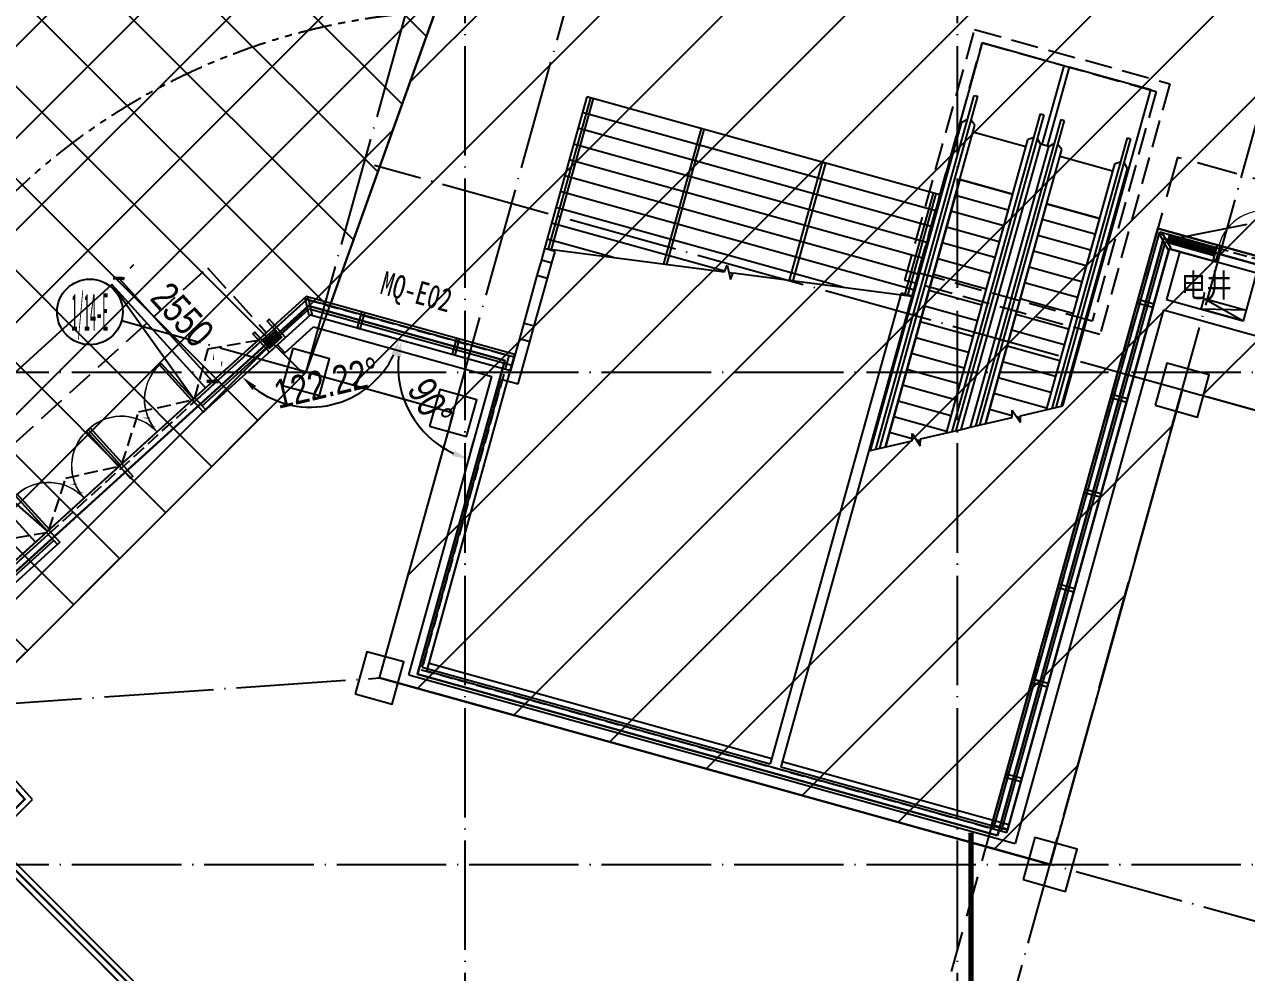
# Model space of a CAD drawing. Extents: x -233336 to 840473, y -28113 to 330904.
# Drawn here: x 768337 to 790670, y 27215 to 44545 of the extents above; entities that cross this region are included whole.
import ezdxf
from ezdxf.enums import TextEntityAlignment as Align
from ezdxf.xclip import XClip

# ---------------------------------------------------------------- set-up
doc = ezdxf.new("R2010")
doc.units = 0
doc.header["$LTSCALE"] = 1000
doc.header["$XCLIPFRAME"] = 2
for name, pattern in [('104-14# 核心筒$0$DOTE', [2.42, 2, -0.2, 0.02, -0.2]), ('14#楼幕墙$0$DASH', [0.35, 0.25, -0.1]), ('X-104 14#平面$0$$0$DASH', [0.35, 0.25, -0.1]), ('X-104 14#平面$0$109 3#平面$0$DASH', [0.35, 0.25, -0.1]), ('X-104 14#平面$0$DASH', [0.35, 0.25, -0.1]), ('X-104 14#平面$0$PHANTOM2', [1.25, 0.625, -0.125, 0.125, -0.125, 0.125, -0.125])]:
    doc.linetypes.add(name, pattern=pattern)
doc.layers.get('0').update_dxf_attribs({"linetype": 'CONTINUOUS'})
doc.layers.get('Defpoints').update_dxf_attribs({"linetype": 'CONTINUOUS'})
for name, color, linetype in [('104-14# 核心筒$0$01-标注_轴线坐标', 8, 'CONTINUOUS'), ('104-14# 核心筒$0$02-TEXT_轴号', 7, 'CONTINUOUS'), ('104-14# 核心筒$0$A_AXIS-轴线', 8, '104-14# 核心筒$0$DOTE'), ('104-14# 核心筒$0$A_STR-砼柱', 8, 'CONTINUOUS'), ('14#楼幕墙$0$A-C_玻璃幕墙', 8, 'CONTINUOUS'), ('14#楼幕墙$0$A-C_窗', 8, 'CONTINUOUS'), ('14#楼幕墙$0$A-C_门', 8, 'CONTINUOUS'), ('AXIS_TEXT', 7, 'CONTINUOUS'), ('X-104 14#平面$0$01-标注_尺寸', 8, 'CONTINUOUS'), ('X-104 14#平面$0$02-TEXT_标注', 9, 'CONTINUOUS'), ('X-104 14#平面$0$02-TEXT_门窗', 9, 'CONTINUOUS'), ('X-104 14#平面$0$A-C_玻璃幕墙', 8, 'CONTINUOUS'), ('X-104 14#平面$0$A-C_窗', 8, 'CONTINUOUS'), ('X-104 14#平面$0$A-C_门', 8, 'CONTINUOUS'), ('X-104 14#平面$0$A-E_栏杆', 8, 'CONTINUOUS'), ('X-104 14#平面$0$A-E_楼梯', 8, 'CONTINUOUS'), ('X-104 14#平面$0$A-E_电梯', 8, 'CONTINUOUS'), ('X-104 14#平面$0$A-O_屋面', 8, 'CONTINUOUS'), ('X-104 14#平面$0$A-SUR_保温', 8, 'CONTINUOUS'), ('X-104 14#平面$0$A-SUR_吊顶', 8, 'CONTINUOUS'), ('X-104 14#平面$0$A-TECH_结构', 8, 'CONTINUOUS'), ('X-104 14#平面$0$A_STR-砌块墙', 7, 'CONTINUOUS'), ('X-104 14#平面$0$A_STR-砼柱', 8, 'CONTINUOUS'), ('X-104 14#平面$0$挡烟垂壁', 5, 'CONTINUOUS')]:
    doc.layers.add(name, color=color, linetype=linetype)
doc.layers.add('14#楼幕墙$0$04-不打印_辅助线', color=8, linetype='CONTINUOUS', plot=False)
doc.layers.add('X-104 14#平面$0$降板', color=8, linetype='CONTINUOUS', plot=False)
doc.layers.add('X-104 14#平面$0$000套内', color=8, linetype='CONTINUOUS', lineweight=30)
doc.styles.add('104-14# 核心筒$0$_TCH_AXIS', font='STXIHEI.TTF', dxfattribs={"width": 0.8})
doc.styles.add('104-14# 核心筒$0$_TCH_DIM_T3', font='ros.shx', dxfattribs={"width": 0.705882, "bigfont": 'jd.shx'})
doc.styles.add('COMPLEX', font='COMPLEX')
doc.styles.add('X-104 14#平面$0$_TCH_DIM_T3', font='ros.shx', dxfattribs={"width": 0.8, "bigfont": 'jd.shx'})
doc.styles.add('X-104 14#平面$0$_TCH_WINDOW', font='STXIHEI.TTF', dxfattribs={"width": 0.75, "height": 3.5})
doc.styles.add('X-104 14#平面$0$Standard', font='STXIHEI.TTF', dxfattribs={"width": 0.8})
doc.dimstyles.new('104-14# 核心筒$0$_TCH_ARCH&&150', dxfattribs={"dimtxt": 446.25, "dimasz": 150, "dimexe": 375, "dimexo": 450, "dimgap": 189.375, "dimtad": 1, "dimdec": 0, "dimzin": 0, "dimdsep": 46, "dimtxsty": '104-14# 核心筒$0$_TCH_DIM_T3', "dimblk": '104-14# 核心筒$0$_ArchTick', "dimcen": 0.09, "dimclrt": 7, "dimazin": 2, "dimtfac": 1, "dimtdec": 0, "dimtix": 1, "dimtmove": 2, "dimatfit": 3, "dimfxl": 0, "dimtolj": 1, "dimtzin": 0, "dimarcsym": 0})
doc.dimstyles.new('X-104 14#平面$0$_TCH_ARCH&&150', dxfattribs={"dimtxt": 525, "dimasz": 150, "dimexe": 375, "dimexo": 450, "dimgap": 150, "dimtad": 1, "dimdec": 0, "dimzin": 0, "dimdsep": 46, "dimtxsty": 'X-104 14#平面$0$_TCH_DIM_T3', "dimblk": 'X-104 14#平面$0$_ArchTick', "dimcen": 0.09, "dimclrt": 7, "dimazin": 2, "dimtfac": 1, "dimtdec": 0, "dimtix": 1, "dimtmove": 2, "dimatfit": 3, "dimfxl": 0, "dimtolj": 1, "dimtzin": 0, "dimarcsym": 0})
doc.dimstyles.new('X-104 14#平面$0$_TCH_ARROW&&150', dxfattribs={"dimtxt": 525, "dimasz": 300, "dimexe": 375, "dimexo": 450, "dimgap": 150, "dimtad": 1, "dimdec": 0, "dimzin": 0, "dimdsep": 46, "dimtxsty": 'X-104 14#平面$0$_TCH_DIM_T3', "dimcen": 0.09, "dimclrt": 7, "dimazin": 2, "dimtfac": 1, "dimtdec": 0, "dimtix": 1, "dimtmove": 2, "dimatfit": 3, "dimfxl": 0, "dimtolj": 1, "dimtzin": 0, "dimarcsym": 0})

# ---------------------------------------------------------------- blocks, each defined once
blk = doc.blocks.new('14#楼幕墙$0$A$C38D07553')
blk.add_lwpolyline([(-60, -300), (0, -300), (0, 0), (-60, 0)], close=True)
blk = doc.blocks.new('14#楼幕墙$0$$LinePat$岩棉板')
at = {"color": 0}
for p, q in [((0, -17), (12, -67)), ((12, -67), (24, -17))]:
    blk.add_line(p, q, dxfattribs=at)
for centre, start, end in [((12, -17), 0, 180), ((0, -67), 270, 0), ((24, -67), 180, 270)]:
    blk.add_arc(centre, 12, start, end, dxfattribs=at)
at = {"layer": 'Defpoints'}
blk.add_point((0, 0), dxfattribs=at)
at = {"layer": 'Defpoints', "color": 0}
blk.add_point((24, -84), dxfattribs=at)
blk = doc.blocks.new('*U155')
blk.add_lwpolyline([(300, 0), (0, 0), (0, 150), (300, 150)], close=True)
at = {"color": 8, "xscale": -1.785714284225998, "yscale": 1.782568518697715, "zscale": 1.782568518697715, "rotation": 180}
for p in [(0, 0), (43, 0), (86, 0), (129, 0), (171, 0), (214, 0), (257, 0)]:
    blk.add_blockref('14#楼幕墙$0$$LinePat$岩棉板', p, dxfattribs=at)
blk = doc.blocks.new('14#楼幕墙$0$A$C07E80D9E')
blk.add_lwpolyline([(-350, -50), (-50, -50), (-50, -450), (0, -450), (0, 0), (-400, 0), (-400, -450), (-350, -450)], close=True)
for points in [[(-50, -200), (-350, -200)], [(-50, -220), (-350, -220)]]:
    blk.add_lwpolyline(points)
at = {"layer": '14#楼幕墙$0$A-C_玻璃幕墙', "rotation": 180}
blk.add_blockref('*U155', (-50, -50), dxfattribs=at)
blk = doc.blocks.new('14#楼幕墙$0$A$C385D642F')
for name, p, rotation in [('14#楼幕墙$0$A$C38D07553', (99248, 43940), 209.451897765648), ('14#楼幕墙$0$A$C38D07553', (100070, 43734), 164.4518981662328), ('14#楼幕墙$0$A$C38D07553', (83542, 43045), 13.34204716216174), ('14#楼幕墙$0$A$C38D07553', (98703, 43024), 74.45189736508844), ('14#楼幕墙$0$A$C07E80D9E', (82830, 42063), 222.2321969592257), ('14#楼幕墙$0$A$C38D07553', (84572, 42782), 344.4518973650947), ('14#楼幕墙$0$A$C38D07553', (86306, 42300), 344.4518973650947), ('14#楼幕墙$0$A$C38D07553', (81466, 41230), 42.23219695921316), ('14#楼幕墙$0$A$C38D07553', (98221, 41290), 74.45189736508844), ('14#楼幕墙$0$A$C38D07553', (80133, 40020), 42.23219695921316), ('14#楼幕墙$0$A$C38D07553', (97738, 39556), 74.45189736508844), ('14#楼幕墙$0$A$C38D07553', (78800, 38810), 42.23219695921316), ('14#楼幕墙$0$A$C38D07553', (97256, 37821), 74.45189736508844), ('14#楼幕墙$0$A$C38D07553', (96773, 36087), 74.45189736508844), ('14#楼幕墙$0$A$C38D07553', (96291, 34353), 74.45189736508844), ('14#楼幕墙$0$A$C38D07553', (96032, 33422), 74.45189736508844)]:
    blk.add_blockref(name, p, dxfattribs=dict(rotation=rotation))
blk = doc.blocks.new('14#楼幕墙$0$A$C22714246')
at = {"linetype": '14#楼幕墙$0$DASH'}
blk.add_lwpolyline([(1740, 497), (870, 0), (0, 497)], dxfattribs=at)
at = {"layer": '14#楼幕墙$0$A-C_玻璃幕墙', "color": 1}
blk.add_lwpolyline([(899, 122, 0, 25, 0), (802, 217, 0, 0, 0), (900, 340, 25, 0, 0), (796, 422, 0, 0, 0)], format="xyseb", dxfattribs=at)
blk = doc.blocks.new('14#楼幕墙$0$ddde')
at = {"linetype": '14#楼幕墙$0$DASH'}
blk.add_lwpolyline([(1740, 497), (955, 0), (170, 497)], dxfattribs=at)
at = {"layer": '14#楼幕墙$0$A-C_玻璃幕墙', "color": 1}
blk.add_lwpolyline([(926, 122, 0, 25, 0), (1023, 217, 0, 0, 0), (925, 340, 25, 0, 0), (1029, 422, 0, 0, 0)], format="xyseb", dxfattribs=at)
blk = doc.blocks.new('14#楼幕墙$0$$TCHSYS$DOOR2D')
for p, q in [((0.45, 0.975), (0.5, 0.975)), ((0.45, 0), (0.45, 0.975)), ((0.5, 0), (0.5, 0.975)), ((0.5, 0), (0.45, 0))]:
    blk.add_line(p, q)
at = {"lineweight": 13}
blk.add_arc((0.475, 0), 0.975, 91.4693, 180, dxfattribs=at)
blk = doc.blocks.new('14#楼幕墙$0$$DorLib2D$00000002')
for p, q in [((-0.5, 0), (-0.5, 0.4875)), ((-0.475, 0.4875), (-0.5, 0.4875)), ((-0.475, 0), (-0.475, 0.4875)), ((0.475, 0), (0.475, 0.4875)), ((0.475, 0.4875), (0.5, 0.4875)), ((0.5, 0), (0.5, 0.4875)), ((-0.5, 0), (-0.475, 0)), ((0.5, 0), (0.475, 0))]:
    blk.add_line(p, q)
at = {"lineweight": 13}
for centre, start, end in [((-0.4875, 0), 0, 88.53072), ((0.4875, 0), 91.46928, 180)]:
    blk.add_arc(centre, 0.4875, start, end, dxfattribs=at)
blk = doc.blocks.new('14#楼幕墙')
at = {"layer": '14#楼幕墙$0$A-C_玻璃幕墙'}
for p, q in [((96016, 32464), (99065, 43424)), ((96064, 32451), (99100, 43363)), ((99065, 43424), (116900, 38462)), ((99100, 43363), (100137, 43074)), ((96208, 32411), (99204, 43178)), ((99204, 43178), (100097, 42930)), ((96305, 32384), (99274, 43055)), ((99274, 43055), (100070, 42834)), ((83503, 42180), (66341, 26600)), ((83516, 42124), (81499, 40293)), ((87317, 41119), (83503, 42180)), ((87304, 41070), (83516, 42124)), ((81600, 40182), (83556, 41957)), ((81623, 40068), (83582, 41846)), ((83556, 41957), (87263, 40926)), ((83582, 41846), (87237, 40830)), ((87317, 41119), (87237, 40830)), ((78789, 37833), (76168, 35454)), ((76269, 35343), (78890, 37722)), ((76336, 35269), (79002, 37688))]:
    blk.add_line(p, q, dxfattribs=at)
at = {"layer": '14#楼幕墙$0$A-C_玻璃幕墙', "linetype": '14#楼幕墙$0$DASH', "ltscale": 2}
blk.add_lwpolyline([(66783, 27002), (65708, 28186), (81701, 42704), (82776, 41520)], close=True, dxfattribs=at)
at = {"layer": '14#楼幕墙$0$04-不打印_辅助线', "rotation": 222.2321969592249}
for p in [(81088, 40657), (79755, 39448)]:
    blk.add_blockref('14#楼幕墙$0$A$C22714246', p, dxfattribs=at)
at = {"layer": '14#楼幕墙$0$A-C_玻璃幕墙'}
blk.add_blockref('14#楼幕墙$0$A$C385D642F', (0, -900), dxfattribs=at)
at = {"layer": '14#楼幕墙$0$A-C_窗', "rotation": 222.2321969592249}
for p in [(82420, 41867), (78548, 38352)]:
    blk.add_blockref('14#楼幕墙$0$ddde', p, dxfattribs=at)
at = {"layer": '14#楼幕墙$0$A-C_门'}
for name, p, xscale, yscale, zscale, rotation in [('14#楼幕墙$0$$TCHSYS$DOOR2D', (100613, 42994), 900.0000000000001, 900.0000000000001, -900, 344.4518981661878), ('14#楼幕墙$0$$DorLib2D$00000002', (80777, 39705), -1800, -1800, 100, 222.2321969590106), ('14#楼幕墙$0$$DorLib2D$00000002', (79444, 38495), -1800, -1800, 100, 222.2321969590106)]:
    blk.add_blockref(name, p, dxfattribs=dict(at, xscale=xscale, yscale=yscale, zscale=zscale, rotation=rotation))
blk = doc.blocks.new('_FZHK')
blk.add_lwpolyline([(-0.5, -0.5), (0.5, -0.5), (0.5, 0.5), (-0.5, 0.5)], close=True)
blk = doc.blocks.new('104-14# 核心筒$0$_ArchTick')
at = {"color": 0, "linetype": 'ByBlock', "const_width": 0.4}
blk.add_lwpolyline([(-0.5, -0.5), (0.5, 0.5)], dxfattribs=at)
blk = doc.blocks.new('*D304')
at = {"layer": '104-14# 核心筒$0$01-标注_轴线坐标', "color": 0, "lineweight": -2}
for p, q in [((88984, 50094), (89969, 53635)), ((89869, 53273), (102123, 49864)), ((101239, 46685), (102224, 50225))]:
    blk.add_line(p, q, dxfattribs=at)
at = {"layer": 'Defpoints', "color": 0}
for p in [(102123, 49864), (88863, 49661), (101118, 46251)]:
    blk.add_point(p, dxfattribs=at)
at = {"layer": '104-14# 核心筒$0$01-标注_轴线坐标', "color": 0, "lineweight": -2, "xscale": 150, "yscale": 150, "zscale": 150}
for p, rotation in [((89869, 53273), 164.4518973650898), ((102123, 49864), 344.4518973650898)]:
    blk.add_blockref('104-14# 核心筒$0$_ArchTick', p, dxfattribs=dict(at, rotation=rotation))
at = {"layer": '104-14# 核心筒$0$01-标注_轴线坐标', "color": 7, "insert": (96106, 51966), "char_height": 446.2, "attachment_point": 5, "rotation": 344.4519, "style": '104-14# 核心筒$0$_TCH_DIM_T3'}
blk.add_mtext('\\A1;12720', dxfattribs=at)
blk = doc.blocks.new('_AXISO')
blk.add_circle((0, 0), 0.5)
at = {"layer": 'AXIS_TEXT', "style": 'COMPLEX', "width": 1.041667}
blk.add_attdef('A', text='', height=0.56, dxfattribs=at).set_placement((-0.25, -0.28), (0.25, -0.28), align=Align.FIT)
blk = doc.blocks.new('X-104 14#平面$0$pdg')
blk.add_lwpolyline([(0, 200), (800, 200), (800, 0), (0, 0)], close=True)
for points in [[(800, 200), (0, 0)], [(0, 200), (800, 0)]]:
    blk.add_lwpolyline(points)
blk = doc.blocks.new('X-104 14#平面$0$A$C37635F05')
at = {"layer": 'X-104 14#平面$0$A_STR-砼柱'}
blk.add_lwpolyline([(0, 38429), (-16626, 43055), (-19582, 32432), (-19871, 32512), (-16835, 43424), (0, 38740)], close=True, dxfattribs=at)
blk = doc.blocks.new('X-104 14#平面$0$$LinePat$岩棉板')
at = {"color": 0}
for p, q in [((0, -17), (12, -67)), ((12, -67), (24, -17))]:
    blk.add_line(p, q, dxfattribs=at)
for centre, start, end in [((12, -17), 0, 180), ((0, -67), 270, 0), ((24, -67), 180, 270)]:
    blk.add_arc(centre, 12, start, end, dxfattribs=at)
at = {"layer": 'Defpoints'}
blk.add_point((0, 0), dxfattribs=at)
at = {"layer": 'Defpoints', "color": 0}
blk.add_point((24, -84), dxfattribs=at)
blk = doc.blocks.new('*U106')
at = {"color": 8}
blk.add_lwpolyline([(0, 150), (884, 150), (884, 0), (0, 0)], close=True, dxfattribs=at)
at = {"color": 8, "xscale": -1.841388847749698, "yscale": 1.782568518697715, "zscale": 1.782568518697715}
for p in [(44, 150), (88, 150), (133, 150), (177, 150), (221, 150), (265, 150), (309, 150), (354, 150), (398, 150), (442, 150), (486, 150), (530, 150), (575, 150), (619, 150), (663, 150), (707, 150), (751, 150), (795, 150), (840, 150), (884, 150)]:
    blk.add_blockref('X-104 14#平面$0$$LinePat$岩棉板', p, dxfattribs=at)
blk = doc.blocks.new('*D199')
at = {"layer": 'Defpoints', "color": 0}
for p in [(83582, 41846), (85497, 41314), (82111, 40511), (83376, 40172)]:
    blk.add_point(p, dxfattribs=at)
at = {"layer": 'X-104 14#平面$0$01-标注_尺寸', "color": 0, "lineweight": -2}
for p, q in [((85063, 41434), (84847, 41495)), ((82444, 40813), (82611, 40964))]:
    blk.add_line(p, q, dxfattribs=at)
blk.add_arc((83582, 41846), 1687, 232.4326, 334.2515, dxfattribs=at)
at = {"layer": 'X-104 14#平面$0$01-标注_尺寸', "color": 0}
for points in [[(85055, 41131), (85149, 41096), (85208, 41394)], [(82520, 40472), (82587, 40546), (82333, 40712)]]:
    blk.add_solid(points, dxfattribs=at)
at = {"layer": 'X-104 14#平面$0$01-标注_尺寸', "color": 7, "insert": (83876, 40606), "char_height": 525, "attachment_point": 5, "rotation": 13.342, "style": 'X-104 14#平面$0$_TCH_DIM_T3'}
blk.add_mtext('\\A1;122.22%%d', dxfattribs=at)
blk = doc.blocks.new('*D200')
at = {"layer": 'Defpoints', "color": 0}
for p in [(84956, 41464), (86948, 40910), (85236, 40469), (86394, 38918)]:
    blk.add_point(p, dxfattribs=at)
at = {"layer": 'X-104 14#平面$0$01-标注_尺寸', "color": 0, "lineweight": -2}
for p, q in [((85390, 41343), (85606, 41283)), ((86514, 39352), (86574, 39569))]:
    blk.add_line(p, q, dxfattribs=at)
blk.add_arc((86948, 40910), 1767, 174.1904, 244.7134, dxfattribs=at)
at = {"layer": 'X-104 14#平面$0$01-标注_尺寸', "color": 0}
for points in [[(85140, 41098), (85239, 41080), (85245, 41384)], [(86210, 39359), (86175, 39265), (86474, 39207)]]:
    blk.add_solid(points, dxfattribs=at)
at = {"layer": 'X-104 14#平面$0$01-标注_尺寸', "color": 7, "insert": (85768, 40244), "char_height": 525, "attachment_point": 5, "rotation": 299.4519, "style": 'X-104 14#平面$0$_TCH_DIM_T3'}
blk.add_mtext('\\A1;90%%d', dxfattribs=at)
blk = doc.blocks.new('X-104 14#平面$0$$DorLib2D$00000002')
for p, q in [((-0.5, 0), (-0.5, 0.4875)), ((-0.475, 0.4875), (-0.5, 0.4875)), ((-0.475, 0), (-0.475, 0.4875)), ((0.475, 0), (0.475, 0.4875)), ((0.475, 0.4875), (0.5, 0.4875)), ((0.5, 0), (0.5, 0.4875)), ((-0.5, 0), (-0.475, 0)), ((0.5, 0), (0.475, 0))]:
    blk.add_line(p, q)
at = {"lineweight": 13}
for centre, start, end in [((-0.4875, 0), 0, 88.53072), ((0.4875, 0), 91.46928, 180)]:
    blk.add_arc(centre, 0.4875, start, end, dxfattribs=at)
blk = doc.blocks.new('X-104 14#平面$0$_ArchTick')
at = {"color": 0, "linetype": 'ByBlock', "const_width": 0.4}
blk.add_lwpolyline([(-0.5, -0.5), (0.5, 0.5)], dxfattribs=at)
blk = doc.blocks.new('*D232')
at = {"layer": 'Defpoints', "color": 0}
for p in [(79952, 42400), (81666, 40512), (81791, 40626)]:
    blk.add_point(p, dxfattribs=at)
at = {"layer": 'X-104 14#平面$0$01-标注_尺寸', "color": 0, "lineweight": -2}
for p, q in [((80285, 42702), (80355, 42766)), ((80077, 42514), (81791, 40626)), ((81999, 40814), (82069, 40878))]:
    blk.add_line(p, q, dxfattribs=at)
at = {"layer": 'X-104 14#平面$0$01-标注_尺寸', "color": 0, "lineweight": -2, "xscale": 150, "yscale": 150, "zscale": 150}
for p, rotation in [((80077, 42514), 132.2321969592239), ((81791, 40626), 312.2321969592239)]:
    blk.add_blockref('X-104 14#平面$0$_ArchTick', p, dxfattribs=dict(at, rotation=rotation))
at = {"layer": 'X-104 14#平面$0$01-标注_尺寸', "color": 7, "insert": (81240, 41847), "char_height": 525, "attachment_point": 5, "rotation": 312.2322, "style": 'X-104 14#平面$0$_TCH_DIM_T3'}
blk.add_mtext('\\A1;2550', dxfattribs=at)
blk = doc.blocks.new('104-14# 核心筒')
at = {"layer": '104-14# 核心筒$0$01-标注_轴线坐标'}
blk.add_line((81573.2, 41336.1), (80128.1, 41738.2), dxfattribs=at)
at = {"layer": '104-14# 核心筒$0$A_AXIS-轴线'}
for p, q in [((86400, 54018.4), (86400, -8545.1)), ((95400, 54018.4), (95400, -8545.1)), ((83500, 40800), (86174.1, 50411.2)), ((84842.7, 35209.6), (88863.4, 49660.6)), ((95400, 25700), (101117.9, 46251.1)), ((115900, 35910.4), (84750.2, 44577.1)), ((86189.9, 40051.6), (81573.2, 41336.1)), ((-24839, 40800), (120259.9, 40800)), ((106496.4, 29184.9), (84842.7, 35209.6)), ((-24839, 31800), (120259.9, 31800))]:
    blk.add_line(p, q, dxfattribs=at)
for points in [[(83500, 40800), (68400, 25700)], [(77400, 34695.1), (84842.7, 35209.6)]]:
    blk.add_lwpolyline(points, dxfattribs=at)
at = {"layer": '104-14# 核心筒$0$01-标注_轴线坐标'}
ref = blk.add_blockref('_AXISO', (79550, 41899), dxfattribs=dict(at, xscale=1200, yscale=1200, zscale=1200))
ref.add_attrib('A', '1/14-E', dxfattribs={"layer": '104-14# 核心筒$0$02-TEXT_轴号', "height": 678.82, "style": '104-14# 核心筒$0$_TCH_AXIS', "width": 0.314712}).set_placement((79210.6, 41559.6), (79889.4, 41559.6), align=Align.FIT)
at = {"layer": '104-14# 核心筒$0$A_STR-砼柱'}
for p, xscale, yscale, zscale, rotation in [((83500, 40800), 700.0000000000067, 700.0000000000067, 700.0000000000067, 344.4499999999997), ((99509.6, 40470.7), 799.9999999999911, 799.9999999999911, 799.9999999999911, 344.4518973650904), ((86189.9, 40051.6), 700.0000000000067, 700.0000000000067, 700.0000000000067, 344.4499999999997), ((84842.7, 35209.6), 700.0000000000064, 800.0000000000051, 800.0000000000051, 344.4518973650907), ((97097.2, 31800), 799.9999999999911, 799.9999999999911, 799.9999999999911, 344.4518973650904)]:
    blk.add_blockref('_FZHK', p, dxfattribs=dict(at, xscale=xscale, yscale=yscale, zscale=zscale, rotation=rotation))
at = {"layer": '104-14# 核心筒$0$01-标注_轴线坐标'}
dim = blk.add_aligned_dim(p1=(88863.4, 49660.6), p2=(101117.9, 46251.1), distance=3750, text='12720', dimstyle='104-14# 核心筒$0$_TCH_ARCH&&150', dxfattribs=at)
dim.commit()
dim.dimension.update_dxf_attribs({"geometry": '*D304', "text_midpoint": (96106.4, 51966)})
blk = doc.blocks.new('X-104 14#平面')
at = {"layer": 'X-104 14#平面$0$降板'}
h = blk.add_hatch(dxfattribs=at)
h.set_pattern_fill('ANSI31', color=256, scale=1000)
h.set_pattern_definition([(45, (0, 0), (-1122.532, 1122.532), [])])
h.paths.add_polyline_path([(86400, 51400), (92100, 51400), (92100, 55283.2), (94608.8, 59227.5), (104902.6, 52680), (116300, 52680), (116300, 35910.4), (115900, 35910.4), (99509.6, 40470.7), (97097.2, 31800), (84844.4, 35209.1), (86191.6, 40051.1), (83500, 40800), (86400, 48900)])
h = blk.add_hatch(dxfattribs=at)
h.set_pattern_fill('ANSI37', color=256, scale=750)
h.set_pattern_definition([(45, (0, 0), (-841.899, 841.899), []), (135, (0, 0), (-841.899, -841.899), [])])
h.paths.add_polyline_path([(83500, 40800), (86400, 48900), (86400, 51400), (77509.2, 51400), (58917.8, 35800), (-4608.4, 35800), (-12111.5, -2800), (112466, -2800), (116300, 1125.5), (116300, 11750), (115900, 11750), (107700, -0.1), (86400, 0), (77400, 799.9), (59400, 799.9), (50400, 0), (-62.7, 0), (5400, 25700), (68400, 25700)])
for points in [[(84842.7, 35209.6), (97097.2, 31800)], [(95533.9, 32598.3), (92451, 33456)]]:
    blk.add_lwpolyline(points)
at = {"layer": 'Defpoints', "color": 1}
blk.add_lwpolyline([(116600.2, 11900), (107450, 11900), (107450, 21300), (102350, 21300), (102350, 18700), (104750, 18700), (104750, 16300), (100150, 16300), (100150, 14800), (104750, 14800), (104750, 12300), (97418.8, 12300), (77552.9, 32183.5), (74724.4, 29355.1), (86750, 17329.5), (86750, 10200), (93750, 10200), (93750, 7900), (95050, 7900), (95050, 8100), (100667.2, 8100), (110242.7, 1395.5), (116600.2, 10475)], close=True, dxfattribs=at)
at = {"layer": 'X-104 14#平面$0$000套内'}
blk.add_lwpolyline([(96133, 32326.4), (85535.9, 35276.2), (87132.4, 41014.3), (83542.7, 42013), (76213.2, 35359.5), (78361.9, 32992.5), (77623.6, 32254.2), (95700, 14177.8), (95700, 21400), (113750, 21400), (113750, 26000), (116750.2, 26000), (116750.2, 38348.2), (99169.4, 43239.7)], close=True, dxfattribs=at)
at = {"layer": 'X-104 14#平面$0$02-TEXT_标注', "linetype": 'X-104 14#平面$0$DASH', "ltscale": 5}
blk.add_lwpolyline([(99474, 43258.8), (130781.1, 49484.6)], dxfattribs=at)
at = {"layer": 'X-104 14#平面$0$A-C_玻璃幕墙'}
blk.add_lwpolyline([(-1359, -2200), (108091.7, -2200), (111291.5, 2370.2), (113380.4, 907.7), (115789.3, 4348.2), (113700.6, 5810.6), (116900.2, 10380.5), (116900.2, 38462.2), (99065.1, 43424.4), (96015.6, 32464.2), (85707.2, 35332.3), (87317.1, 41118.6), (83503.2, 42179.7), (66340.6, 26600), (4762.5, 26600)], close=True, dxfattribs=at)
at = {"layer": 'X-104 14#平面$0$A-C_窗'}
for p, q in [((87799.6, 42852.7), (87719.2, 42563.7)), ((87911.8, 42510.1), (87992.2, 42799.1)), ((87477.9, 41696.6), (87397.5, 41407.6)), ((87590.2, 41354), (87670.6, 41643))]:
    blk.add_line(p, q, dxfattribs=at)
at = {"layer": 'X-104 14#平面$0$A-E_栏杆'}
for points in [[(88754.1, 45798.6), (88696.3, 45814.7), (87927, 43049.8), (87987.2, 43041.9)], [(90777.3, 45235.7), (90719.5, 45251.8), (90030.9, 42776.7), (90091, 42768.9)], [(92395.1, 42469.9), (92335, 42477.7), (92935.3, 44635.3), (92993.1, 44619.2)], [(95016.3, 44056.3), (94958.5, 44072.4), (94438.8, 42204.7), (94498.9, 42196.9)]]:
    blk.add_lwpolyline(points, close=True, dxfattribs=at)
at = {"layer": 'X-104 14#平面$0$A-E_楼梯'}
for p, q in [((95856.7, 46815.5), (93782.8, 39361.6)), ((97348, 46400.5), (95856.7, 46815.5)), ((97348, 46400.5), (96946.6, 44957.8)), ((97444.3, 46373.7), (97042.9, 44931)), ((98935.7, 45958.8), (97444.3, 46373.7)), ((93910.3, 39391.1), (95709.7, 45858.3)), ((95767.5, 45842.2), (93976.9, 39406.5)), ((95709.7, 45858.3), (95767.5, 45842.2)), ((97328.2, 40181.2), (98935.7, 45958.8)), ((93814.9, 39369), (95483.2, 45365)), ((95305.9, 39713.7), (96921.7, 45521.1)), ((96979.5, 45505), (95372.5, 39729.1)), ((95483.2, 45365), (95589.1, 45424.8)), ((95722.8, 45312.1), (95646.9, 45408.7)), ((95738.5, 39813.7), (97297.4, 45416.6)), ((97355.2, 45400.5), (95805.1, 39829.1)), ((96921.7, 45521.1), (96979.5, 45505)), ((97297.4, 45416.6), (97355.2, 45400.5)), ((94086.7, 39431.9), (95722.8, 45312.1)), ((96650.6, 44916.1), (95687.2, 45184.2)), ((96686.2, 45044), (95196.1, 39688.3)), ((96918.7, 44965.6), (95467.9, 39751.2)), ((95643.1, 39791.7), (97070.9, 44923.2)), ((96801.1, 45087.6), (96686.2, 45044)), ((96858.9, 45071.5), (96918.7, 44965.6)), ((97070.9, 44923.2), (96918.7, 44965.6)), ((97070.9, 44923.2), (97176.8, 44983)), ((97134.1, 40136.4), (98509.4, 45079.4)), ((98567.2, 45063.3), (97200.6, 40151.7)), ((97310.5, 44870.3), (97234.6, 44967)), ((98509.4, 45079.4), (98567.2, 45063.3)), ((95914.9, 39854.5), (97310.5, 44870.3)), ((98238.3, 44474.4), (97274.9, 44742.4)), ((98273.9, 44602.3), (97024.3, 40111)), ((98506.4, 44523.9), (97296, 40173.8)), ((98388.8, 44645.8), (98273.9, 44602.3)), ((98446.6, 44629.8), (98506.4, 44523.9)), ((95446, 44317.1), (94086.7, 39431.9)), ((96409.4, 44049.1), (95446, 44317.1)), ((95446, 44317.1), (96409.4, 44049.1)), ((96409.4, 44049.1), (95196.1, 39688.3)), ((96328.9, 43760.1), (95365.5, 44028.1)), ((97033.6, 43875.4), (95914.9, 39854.5)), ((97997.1, 43607.3), (97033.6, 43875.4)), ((97033.6, 43875.4), (97997.1, 43607.3)), ((96248.5, 43471), (95285.1, 43739.1)), ((97916.6, 43318.3), (96953.2, 43586.4)), ((97997.1, 43607.3), (97024.3, 40111)), ((96168.1, 43182), (95204.7, 43450.1)), ((96087.7, 42893), (95124.3, 43161)), ((97836.2, 43029.3), (96872.8, 43297.3)), ((97755.8, 42740.3), (96792.4, 43008.3)), ((96007.3, 42604), (95043.9, 42872)), ((97675.4, 42451.2), (96712, 42719.3)), ((95926.9, 42314.9), (94963.5, 42583)), ((79951.7, 42399.7), (76841.9, 39576.7)), ((79951.7, 42399.7), (81665.6, 40511.6)), ((81443.5, 40309.9), (79951.7, 42399.7)), ((95846.5, 42025.9), (94883.1, 42294)), ((97595, 42162.2), (96631.6, 42430.3)), ((95766, 41736.9), (94802.6, 42005)), ((97514.6, 41873.2), (96551.2, 42141.3)), ((97434.2, 41584.2), (96470.7, 41852.2)), ((95685.6, 41447.9), (94722.2, 41715.9)), ((97353.7, 41295.2), (96390.3, 41563.2)), ((95605.2, 41158.9), (94641.8, 41426.9)), ((95524.8, 40869.8), (94561.4, 41137.9)), ((97273.3, 41006.1), (96309.9, 41274.2)), ((97192.9, 40717.1), (96229.5, 40985.2)), ((95444.4, 40580.8), (94481, 40848.9)), ((97112.5, 40428.1), (96149.1, 40696.1)), ((81665.6, 40511.6), (78555.8, 37688.6)), ((95364, 40291.8), (94400.6, 40559.8)), ((95283.6, 40002.8), (94320.2, 40270.8)), ((97032.1, 40139.1), (96068.7, 40407.1)), ((95203.1, 39713.8), (94239.7, 39981.8)), ((96402.7, 40002.8), (95988.3, 40118.1)), ((96401.5, 39967), (96406.2, 40101.9)), ((96406.2, 40101.9), (96552.7, 39876.4)), ((96555.6, 39960.2), (96485.6, 39979.7)), ((96552.7, 39876.4), (96557.1, 40003)), ((96557.1, 40003), (97328.2, 40181.2)), ((94728.9, 39580.3), (95500, 39758.6)), ((95500, 39758.6), (95611, 39784.2)), ((95611, 39784.2), (96401.5, 39967)), ((76841.9, 39576.7), (78555.8, 37688.6)), ((78777.9, 37890.3), (76841.9, 39576.7)), ((93782.8, 39361.6), (94573.3, 39544.4)), ((94574.5, 39577.3), (94159.3, 39692.8)), ((94573.3, 39544.4), (94578, 39679.3)), ((94578, 39679.3), (94724.5, 39453.7)), ((94727.4, 39534.7), (94659.7, 39553.6)), ((94724.5, 39453.7), (94728.9, 39580.3))]:
    blk.add_line(p, q, dxfattribs=at)
at = {"layer": 'X-104 14#平面$0$A-E_电梯'}
for p, q in [((88628.9, 45833.5), (87856.9, 43058.9)), ((95083.8, 44037.5), (88628.9, 45833.5)), ((95003.3, 43748.5), (88548.5, 45544.4)), ((94922.9, 43459.5), (88468.1, 45255.4)), ((94842.5, 43170.5), (88387.7, 44966.4)), ((94762.1, 42881.4), (88307.2, 44677.4)), ((94681.7, 42592.4), (88226.8, 44388.4)), ((94601.3, 42303.4), (88146.4, 44099.3)), ((95083.8, 44037.5), (94569.1, 42187.8)), ((93310.6, 42351.1), (88066, 43810.3)), ((91147.5, 42641.5), (87985.6, 43521.3)), ((89115.5, 42895.5), (87905.2, 43232.3)), ((87856.9, 43058.9), (91143.7, 42632.3)), ((91143.7, 42632.3), (91195.1, 42757.1)), ((91195.1, 42757.1), (91253.8, 42494.6)), ((91297.2, 42599.9), (91225.9, 42619.7)), ((91253.8, 42494.6), (91302.1, 42611.8)), ((91302.1, 42611.8), (94569.1, 42187.8))]:
    blk.add_line(p, q, dxfattribs=at)
at = {"layer": 'X-104 14#平面$0$A-O_屋面', "ltscale": 5}
blk.add_lwpolyline([(86050, 49550), (86050, 48900), (86400, 48900), (83932.6, 42008.3)], dxfattribs=at)
at = {"layer": 'X-104 14#平面$0$A-SUR_保温'}
for p, q in [((85747.4, 35476.8), (87183.1, 40636.9)), ((85747.4, 35476.8), (92009.6, 33734.5)), ((92202.2, 33680.9), (96344.8, 32528.3))]:
    blk.add_line(p, q, dxfattribs=at)
at = {"layer": 'X-104 14#平面$0$A-SUR_吊顶', "linetype": 'X-104 14#平面$0$PHANTOM2'}
blk.add_line((78383.6, 44285.1), (68434, 35253.2), dxfattribs=at)
at = {"layer": 'X-104 14#平面$0$A-SUR_吊顶', "linetype": 'X-104 14#平面$0$109 3#平面$0$DASH', "ltscale": 3}
blk.add_lwpolyline([(109062.3, -4432.1), (119297.3, 10714.5), (117562.9, 11100.5), (120741.8, 38794.6), (99426.9, 44725), (92631.2, 20300), (86987.2, 20300), (86987.2, 21500), (8392.2, 21500), (5688.7, 8781.2), (-2733.6, 10571.4), (-6009.8, -4841.7), (40178.1, -2825.1), (39845.1, -4916.4), (83845.6, -2647.5)], close=True, dxfattribs=at)
at = {"layer": 'X-104 14#平面$0$A-SUR_吊顶', "linetype": 'X-104 14#平面$0$PHANTOM2'}
blk.add_arc((86449.2, 35400), 12000, 90, 132.2322, dxfattribs=at)
at = {"layer": 'X-104 14#平面$0$A-TECH_结构', "linetype": 'X-104 14#平面$0$DASH', "ltscale": 2}
for points in [[(94441.6, 42476), (95717.5, 47061.8), (99282.1, 46070), (98006.2, 41484.2)], [(94687.9, 42615), (95856.6, 46815.5), (99035.9, 45930.9), (97867.2, 41730.5)]]:
    blk.add_lwpolyline(points, close=True, dxfattribs=at)
at = {"layer": 'X-104 14#平面$0$A-TECH_结构', "linetype": 'X-104 14#平面$0$$0$DASH'}
blk.add_lwpolyline([(87207.3, 41097.2), (85610.8, 35359.1), (96063.8, 32450.8), (99099.8, 43362.9), (116850.2, 38424.2), (116850.2, 10396.2), (108065.7, -2149.5), (-1297.3, -2149.5), (4803.7, 26550), (66359.9, 26550), (83516.4, 42124.1)], close=True, dxfattribs=at)
at = {"layer": 'X-104 14#平面$0$A_STR-砌块墙'}
for p, q in [((87856.9, 43058.9), (87799.6, 42852.7)), ((88049.6, 43005.2), (87856.9, 43058.9)), ((87992.2, 42799.1), (88049.6, 43005.2)), ((99273.7, 43055), (99003.9, 42085.3)), ((99466.4, 43001.4), (99223.4, 42128)), ((99466.4, 43001.4), (99273.7, 43055)), ((87799.6, 42852.7), (87992.2, 42799.1)), ((87719.2, 42563.7), (87477.9, 41696.6)), ((87670.6, 41643), (87911.8, 42510.1)), ((87911.8, 42510.1), (87719.2, 42563.7)), ((100869.4, 42611), (100626.4, 41737.7)), ((94376.4, 42241.4), (91982.8, 33638.2)), ((94569.1, 42187.8), (94376.4, 42241.4)), ((94569.1, 42187.8), (92175.4, 33584.6)), ((99003.9, 42085.3), (96318, 32432)), ((99223.4, 42128), (100626.4, 41737.7)), ((82977.9, 41297.7), (83582.3, 41846.3)), ((83582.3, 41846.3), (87044, 40883.2)), ((99169.8, 41935.4), (96457.1, 32185.7)), ((99169.8, 41935.4), (100669.1, 41518.2)), ((83112.3, 41149.6), (83635, 41624)), ((83635, 41624), (86894, 40717.3)), ((87477.9, 41696.6), (87670.6, 41643)), ((87397.5, 41407.6), (87236.7, 40829.6)), ((87375.7, 40583.3), (87590.2, 41354)), ((87590.2, 41354), (87397.5, 41407.6)), ((100669.1, 41518.2), (103366.6, 40767.7)), ((82977.9, 41297.7), (83112.3, 41149.6)), ((87044, 40883.2), (87236.7, 40829.6)), ((85377.9, 35268.2), (86894, 40717.3)), ((85624.2, 35407.3), (87086.7, 40663.7)), ((87086.7, 40663.7), (87375.7, 40583.3)), ((78500, 32989.2), (76388.1, 35315.6)), ((85624.2, 35407.3), (91982.8, 33638.2)), ((85377.9, 35268.2), (92025.5, 33418.7)), ((92175.4, 33584.6), (96318, 32432)), ((92025.5, 33418.7), (96457.1, 32185.7)), ((77765, 32254.2), (78500, 32989.2)), ((77482.1, 32254.2), (81866.2, 27870.1)), ((82007.6, 28011.6), (77765, 32254.2))]:
    blk.add_line(p, q, dxfattribs=at)
at = {"layer": 'X-104 14#平面$0$挡烟垂壁', "linetype": 'X-104 14#平面$0$DASH', "ltscale": 2, "const_width": 100}
blk.add_lwpolyline([(95650, 26100), (95650, 32382.4)], dxfattribs=at)
at = {"layer": 'X-104 14#平面$0$降板'}
for points in [[(86400, 51400), (92100, 51400), (92100, 55283.2), (94608.8, 59227.5), (104902.6, 52680), (116300, 52680), (116300, 35910.4), (115900, 35910.4), (99509.6, 40470.7), (97097.2, 31800), (84844.4, 35209.1), (86191.6, 40051.1), (83500, 40800), (86400, 48900)], [(83500, 40800), (86400, 48900), (86400, 51400), (77509.2, 51400), (58917.8, 35800), (-4608.4, 35800), (-12111.5, -2800), (112466, -2800), (116300, 1125.5), (116300, 11750), (115900, 11750), (107700, -0.1), (86400, 0), (77400, 799.9), (59400, 799.9), (50400, 0), (-62.7, 0), (5400, 25700), (68400, 25700)]]:
    blk.add_lwpolyline(points, close=True, dxfattribs=at)
ref = blk.add_blockref('104-14# 核心筒', (0, 0))
XClip(ref).set_block_clipping_path([(-38664.3623821461, -25500), (139216.5485069363, 330900)])
for name, p in [('14#楼幕墙', (0, 0)), ('X-104 14#平面$0$A$C37635F05', (115900, 0))]:
    blk.add_blockref(name, p)
at = {"rotation": 344.4518981662079}
blk.add_blockref('X-104 14#平面$0$pdg', (99855.6, 41952.1), dxfattribs=at)
at = {"layer": 'X-104 14#平面$0$A-C_门', "xscale": -1800, "yscale": 1800, "zscale": 100, "rotation": 42.2321969592206}
for p in [(80777.1, 39705), (79444.3, 38495.2)]:
    blk.add_blockref('X-104 14#平面$0$$DorLib2D$00000002', p, dxfattribs=at)
at = {"layer": 'X-104 14#平面$0$A-SUR_保温', "rotation": 344.4518981662084}
blk.add_blockref('*U106', (99245, 43166.8), dxfattribs=at)
at = {"layer": 'X-104 14#平面$0$02-TEXT_标注', "style": 'X-104 14#平面$0$Standard', "width": 0.8}
blk.add_text('电井', height=428.14, dxfattribs=at).set_placement((99484, 42169.3))
at = {"layer": 'X-104 14#平面$0$02-TEXT_门窗', "style": 'X-104 14#平面$0$_TCH_WINDOW', "width": 0.75}
blk.add_text('MQ-E02', height=428.14, rotation=344.4519, dxfattribs=at).set_placement((84831.6, 42239.1))
at = {"layer": 'X-104 14#平面$0$01-标注_尺寸'}
dim = blk.add_aligned_dim(p1=(79951.7, 42399.7), p2=(81665.6, 40511.6), distance=169.6, text='2550', dimstyle='X-104 14#平面$0$_TCH_ARCH&&150', dxfattribs=at)
dim.commit()
dim.dimension.update_dxf_attribs({"geometry": '*D232', "text_midpoint": (81239.7, 41846.9)})
for base, center, p1, p2, text, picture, middle in [((83375.8, 40171.7), (83582.3, 41846.3), (82110.8, 40510.5), (85496.9, 41313.6), '122.22%%d', '*D199', (83876.5, 40605.9)), ((85236.4, 40468.9), (86947.6, 40910), (84956.1, 41464.1), (86393.5, 38918.5), '90%%d', '*D200', (85768.1, 40243.9))]:
    dim = blk.add_angular_dim_3p(base=base, center=center, p1=p1, p2=p2, text=text, dimstyle='X-104 14#平面$0$_TCH_ARROW&&150', dxfattribs=at)
    dim.commit()
    dim.dimension.update_dxf_attribs({"geometry": picture, "text_midpoint": middle})

msp = doc.modelspace()

# ---------------------------------------------------------------- block references
msp.add_blockref('X-104 14#平面', (689983.4, -2608.9))

doc.saveas('drawing.dxf')
